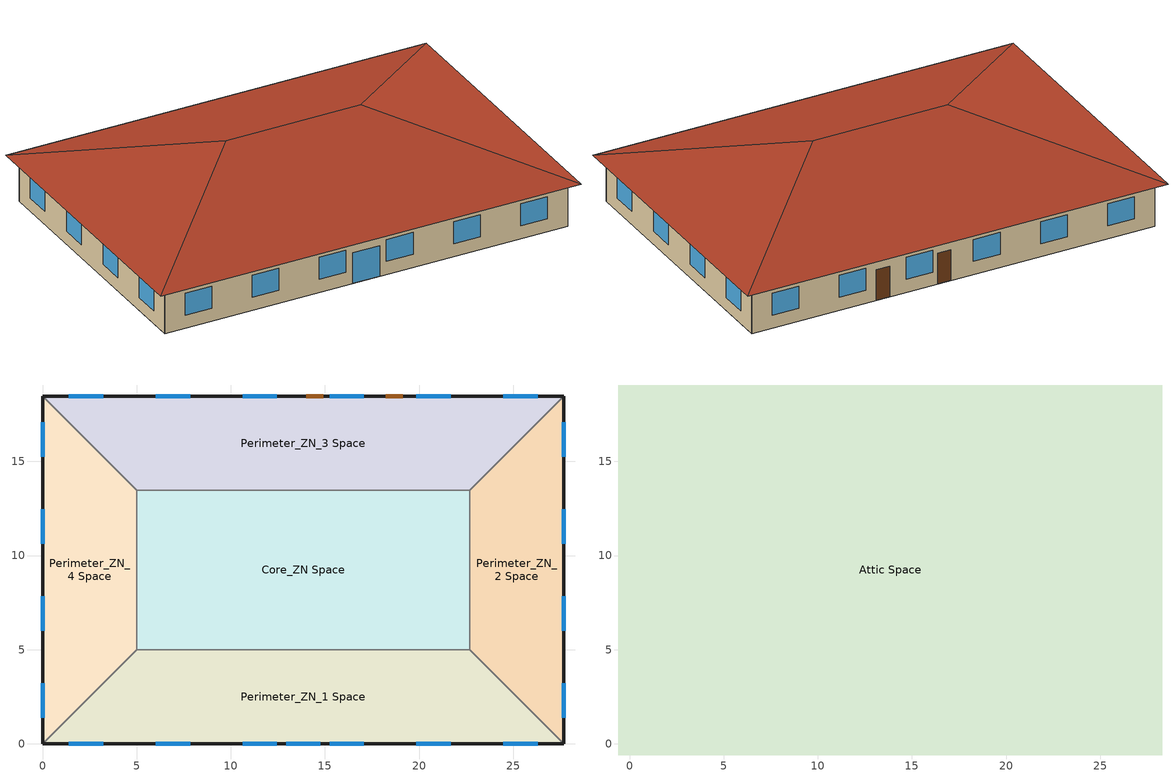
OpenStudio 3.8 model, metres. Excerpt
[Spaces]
Core_ZN Space
 floor adiabatic: 22.69,13.46 22.69,5 5,5 5,13.46 z0
 wall to Perimeter_ZN_1 Space (int_wall): 5,5 22.69,5 z0:3.05
 wall to Perimeter_ZN_2 Space (int_wall): 22.69,5 22.69,13.46 z0:3.05
 wall to Perimeter_ZN_3 Space (int_wall): 22.69,13.46 5,13.46 z0:3.05
 wall to Perimeter_ZN_4 Space (int_wall): 5,13.46 5,5 z0:3.05
Perimeter_ZN_1 Space
 floor ground: 22.69,5 27.69,0 0,0 5,5 z0
 wall outside (nonres_ext_wall): 0,0 27.69,0 z0:3.05
 wall to Perimeter_ZN_4 Space (int_wall): 5,5 0,0 z0:3.05
 wall to Perimeter_ZN_2 Space (int_wall): 27.69,0 22.69,5 z0:3.05
 window (Window_U_0.36_SHGC_0.38): 1.39,0 3.22,0 / 6.01,0 7.84,0 / 10.62,0 12.45,0 / 15.24,0 17.07,0 / 19.85,0 21.68,0 / 24.47,0 26.3,0 z0.9:2.42; 12.93,0 14.76,0 z0:2.13
Perimeter_ZN_2 Space
 floor ground: 27.69,18.46 27.69,0 22.69,5 22.69,13.46 z0
 wall outside (nonres_ext_wall): 27.69,0 27.69,18.46 z0:3.05
 wall to Perimeter_ZN_3 Space (int_wall): 27.69,18.46 22.69,13.46 z0:3.05
 window (Window_U_0.36_SHGC_0.38): 27.69,15.24 27.69,17.07 / 27.69,10.62 27.69,12.45 / 27.69,6.01 27.69,7.84 / 27.69,1.39 27.69,3.22 z0.9:2.42
Perimeter_ZN_3 Space
 floor ground: 27.69,18.46 22.69,13.46 5,13.46 0,18.46 z0
 wall outside (nonres_ext_wall): 27.69,18.46 0,18.46 z0:3.05
 wall to Perimeter_ZN_4 Space (int_wall): 0,18.46 5,13.46 z0:3.05
 window (Window_U_0.36_SHGC_0.38): 26.3,18.46 24.47,18.46 / 21.68,18.46 19.85,18.46 / 17.07,18.46 15.24,18.46 / 12.45,18.46 10.62,18.46 / 7.84,18.46 6.01,18.46 / 3.22,18.46 1.39,18.46 z0.9:2.42
 door (Swinging Door_con): 14.91,18.46 14,18.46 / 19.13,18.46 18.22,18.46 z0:2.13
Perimeter_ZN_4 Space
 floor ground: 0,18.46 5,13.46 5,5 0,0 z0
 wall outside (nonres_ext_wall): 0,18.46 0,0 z0:3.05
 window (Window_U_0.36_SHGC_0.38): 0,3.22 0,1.39 / 0,7.84 0,6.01 / 0,12.45 0,10.62 / 0,17.07 0,15.24 z0.9:2.42
Attic Space
 floor outside (ext_soffit_floor): -0.6,19.06 0,18.46 0,0 -0.6,-0.6 z3.05; 27.69,0 28.29,-0.6 -0.6,-0.6 0,0 z3.05; 28.29,19.06 28.29,-0.6 27.69,0 27.69,18.46 z3.05; 28.29,19.06 27.69,18.46 0,18.46 -0.6,19.06 z3.05
 floor to Perimeter_ZN_1 Space (nonres_roof_floor): 22.69,5 27.69,0 0,0 5,5 z3.05
 floor to Perimeter_ZN_4 Space (nonres_roof_floor): 0,18.46 5,13.46 5,5 0,0 z3.05
 floor to Perimeter_ZN_2 Space (nonres_roof_floor): 27.69,18.46 27.69,0 22.69,5 22.69,13.46 z3.05
 floor to Core_ZN Space (nonres_roof_floor): 22.69,13.46 22.69,5 5,5 5,13.46 z3.05
 floor to Perimeter_ZN_3 Space (nonres_roof_floor): 27.69,18.46 22.69,13.46 5,13.46 0,18.46 z3.05
 roof outside (AtticRoofDeck): 18.46,9.23,6.33 28.29,19.06,3.05 -0.6,19.06,3.05 9.23,9.23,6.33; 9.23,9.23,6.33 -0.6,19.06,3.05 -0.6,-0.6,3.05; 18.46,9.23,6.33 28.29,-0.6,3.05 28.29,19.06,3.05; 9.23,9.23,6.33 -0.6,-0.6,3.05 28.29,-0.6,3.05 18.46,9.23,6.33
[Site]
Denver-Aurora-Buckley.AFB_CO_USA WMO=724695: Latitude {deg}=39.72; Longitude {deg}=-104.75; Time Zone {hr}=-7; Elevation {m}=1726; Terrain=City
[Building]
OfficeSmall: North Axis {deg}=0
[SizingPeriod:DesignDay] Barometric Pressure {Pa}=82237; Rain Indicator=No; Snow Indicator=No; Day of Month=21; Daylight Saving Time Indicator=No; Humidity Condition Type=Wetbulb; Dry-Bulb Temperature Range Modifier Type=DefaultMultipliers
Name | Maximum Dry-Bulb Temperature {C} | Daily Dry-Bulb Temperature Range {deltaC} | Wind Speed {m/s} | Wind Direction {deg} | Sky Clearness | Month | Day Type | Wetbulb or DewPoint at Maximum Dry-Bulb {C} | Solar Model Indicator | ASHRAE Clear Sky Optical Depth for Beam Irradiance | ASHRAE Clear Sky Optical Depth for Diffuse Irradiance
Denver-Aurora-Buckley.AFB_CO_USA Ann Htg 99.6% Condns DB | -17.9 | 0 | 2.5 | 180 | 0 | 12 | WinterDesignDay | -17.9 | ASHRAEClearSky
Denver-Aurora-Buckley.AFB_CO_USA Ann Clg .4% Condns DB=>MWB | 33.9 | 14.8 | 3.6 | 30 |  | 7 | SummerDesignDay | 15 | ASHRAETau | 0.423 | 2.02
[ClimateZones]
Climate Zone Institution Name 1=ASHRAE; Climate Zone Document Name 1=ANSI/ASHRAE Standard 169; Climate Zone Document Year 1=2006; Climate Zone Institution Name 2=CEC; Climate Zone Document Name 2=California Climate Zone Descriptions; Climate Zone Document Year 2=1995
[Material]
Name | Roughness | Thickness {m} | Conductivity {W/m-K} | Density {kg/m3} | Specific Heat {J/kg-K} | Thermal Absorptance | Solar Absorptance | Visible Absorptance
Std Wood 6inch | MediumSmooth | 0.15 | 0.12 | 540 | 1210 | 0.9 | 0.7 | 0.7
F07 25mm stucco | Smooth | 0.0254 | 0.72 | 1856 | 840 | 0.9 | 0.7 | 0.7
F12 Asphalt shingles | VeryRough | 0.0032 | 0.04 | 1120 | 1260 | 0.9 | 0.7
G01 13mm gypsum board | Smooth | 0.0127 | 0.16 | 800 | 1090 | 0.9 | 0.7 | 0.5
G01 16mm gypsum board | MediumSmooth | 0.0159 | 0.16 | 800 | 1090
G02 16mm plywood | Smooth | 0.0159 | 0.12 | 544 | 1210
[Material:NoMass] Thermal Absorptance=0.9; Solar Absorptance=0.7; Visible Absorptance=0.7
Name | Roughness | Thermal Resistance {m2-K/W}
Opaque Door panel_con | MediumRough | 0.475964
Nonres_Roof_Insulation | MediumSmooth | 8.09839
Nonres_Exterior_Wall_Insulation | MediumSmooth | 3.06942
[WindowMaterial:SimpleGlazingSystem]
Glazing Layer: U-Factor {W/m2-K}=2.04417; Solar Heat Gain Coefficient=0.38; Visible Transmittance=0.418
[Construction]
Swinging Door_con: Opaque Door panel_con
InteriorFurnishings: Std Wood 6inch
AtticRoofDeck: F12 Asphalt shingles, G02 16mm plywood
int_wall: G01 13mm gypsum board, G01 13mm gypsum board
ext_soffit_floor: G02 16mm plywood
nonres_roof_floor: G01 16mm gypsum board, Nonres_Roof_Insulation
nonres_ext_wall: F07 25mm stucco, G01 16mm gypsum board, Nonres_Exterior_Wall_Insulation, G01 16mm gypsum board
Window_U_0.36_SHGC_0.38: Glazing Layer
[ThermalZone] Multiplier=1; Use Ideal Air Loads=No
Name | Thermostat | Primary Daylighting Control | Fraction of Zone Controlled by Primary Daylighting Control | Secondary Daylighting Control
Core_ZN | Core_ZN DualSPSched
Perimeter_ZN_1 | Perimeter_ZN_1 DualSPSched | Perimeter_ZN_1_DaylRefPt1 | 0.0302 | Perimeter_ZN_1_DaylRefPt2
Perimeter_ZN_2 | Perimeter_ZN_2 DualSPSched | Perimeter_ZN_2_DaylRefPt1 | 0.0302 | Perimeter_ZN_2_DaylRefPt2
Perimeter_ZN_3 | Perimeter_ZN_3 DualSPSched | Perimeter_ZN_3_DaylRefPt1 | 0.0302 | Perimeter_ZN_3_DaylRefPt2
Perimeter_ZN_4 | Perimeter_ZN_4 DualSPSched | Perimeter_ZN_4_DaylRefPt1 | 0.0302 | Perimeter_ZN_4_DaylRefPt2
Attic
[Sizing:Zone] Zone Cooling Design Supply Air Temperature Input Method=SupplyAirTemperature; Zone Cooling Design Supply Air Temperature Difference {deltaC}=11.11; Zone Heating Design Supply Air Temperature Input Method=SupplyAirTemperature; Zone Heating Design Supply Air Temperature {C}=40; Zone Heating Design Supply Air Temperature Difference {deltaC}=11.11; Zone Cooling Design Supply Air Humidity Ratio {kg-H2O/kg-air}=0.0085; Zone Heating Design Supply Air Humidity Ratio {kg-H2O/kg-air}=0.008; Cooling Design Air Flow Method=DesignDay; Heating Design Air Flow Method=DesignDay; Account for Dedicated Outdoor Air System=No; Dedicated Outdoor Air System Control Strategy=NeutralSupplyAir; Dedicated Outdoor Air Low Setpoint Temperature for Design {C}=autosize; Dedicated Outdoor Air High Setpoint Temperature for Design {C}=autosize; Zone Cooling Design Supply Air Humidity Ratio Difference {kgWater/kgDryAir}=0.005; Zone Humidification Design Supply Air Humidity Ratio Difference {kgWater/kgDryAir}=0.005
Name | Zone Cooling Design Supply Air Temperature {C} | Cooling Design Air Flow Rate {m3/s} | Cooling Minimum Air Flow {m3/s} | Cooling Minimum Air Flow Fraction | Heating Design Air Flow Rate {m3/s} | Zone Load Sizing Method | Zone Latent Cooling Design Supply Air Humidity Ratio Input Method | Zone Latent Heating Design Supply Air Humidity Ratio Input Method
Core_ZN; Perimeter_ZN_1; Perimeter_ZN_2; Perimeter_ZN_3; Perimeter_ZN_4 | 12.8 | 0 | 0 | 0 | 0
Attic | 14 |  |  |  |  | Sensible Load Only No Latent Load | HumidityRatioDifference | HumidityRatioDifference
[Space]
Name | Thermal Zone | Part of Total Floor Area | Design Specification Outdoor Air Object
Core_ZN Space | Core_ZN | Yes | SZ DSOA Core_ZN
Perimeter_ZN_1 Space | Perimeter_ZN_1 | Yes | SZ DSOA Perimeter_ZN_1
Perimeter_ZN_2 Space | Perimeter_ZN_2 | Yes | SZ DSOA Perimeter_ZN_2
Perimeter_ZN_3 Space | Perimeter_ZN_3 | Yes | SZ DSOA Perimeter_ZN_3
Perimeter_ZN_4 Space | Perimeter_ZN_4 | Yes | SZ DSOA Perimeter_ZN_4
Attic Space | Attic | No
[ThermostatSetpoint:DualSetpoint]
Name | Heating Setpoint Temperature Schedule | Cooling Setpoint Temperature Schedule
Core_ZN DualSPSched; Perimeter_ZN_1 DualSPSched; Perimeter_ZN_3 DualSPSched; Perimeter_ZN_4 DualSPSched | HTGSETP_SCH_NO_OPTIMUM | CLGSETP_SCH_NO_OPTIMUM
Perimeter_ZN_2 DualSPSched | HTGSETP_SCH_NO_OPTIMUM_w_SB | CLGSETP_SCH_NO_OPTIMUM_w_SB
[InternalMass:Definition] Construction=InteriorFurnishings; Design Level Calculation Method=SurfaceArea
Name | Surface Area {m2}
Core_ZN_InternalMass_1 Definition | 299.3148
Perimeter_ZN_1_InternalMass_1 Definition; Perimeter_ZN_3_InternalMass_1 Definition | 226.9
Perimeter_ZN_2_InternalMass_1 Definition; Perimeter_ZN_4_InternalMass_1 Definition | 134.6
[InternalMass] Multiplier=1
Name | Internal Mass Definition | Space or SpaceType
Core_ZN_InternalMass_1 | Core_ZN_InternalMass_1 Definition | Core_ZN Space
Perimeter_ZN_1_InternalMass_1 | Perimeter_ZN_1_InternalMass_1 Definition | Perimeter_ZN_1 Space
Perimeter_ZN_2_InternalMass_1 | Perimeter_ZN_2_InternalMass_1 Definition | Perimeter_ZN_2 Space
Perimeter_ZN_3_InternalMass_1 | Perimeter_ZN_3_InternalMass_1 Definition | Perimeter_ZN_3 Space
Perimeter_ZN_4_InternalMass_1 | Perimeter_ZN_4_InternalMass_1 Definition | Perimeter_ZN_4 Space
[People:Definition] Number of People Calculation Method=Area/Person; Space Floor Area per Person {m2/person}=16.5881; Fraction Radiant=0.3; Enable ASHRAE 55 Comfort Warnings=No; Mean Radiant Temperature Calculation Type=EnclosureAveraged
Core_ZN Definition; Perimeter_ZN_1 Definition; Perimeter_ZN_2 Definition; Perimeter_ZN_3 Definition; Perimeter_ZN_4 Definition
[People] Activity Level Schedule=ACTIVITY_SCH; Multiplier=1
Name | People Definition | Space or SpaceType | Number of People Schedule
Core_ZN | Core_ZN Definition | Core_ZN Space | BLDG_OCC_SCH_wo_SB
Perimeter_ZN_1 | Perimeter_ZN_1 Definition | Perimeter_ZN_1 Space | BLDG_OCC_SCH_wo_SB
Perimeter_ZN_2 | Perimeter_ZN_2 Definition | Perimeter_ZN_2 Space | BLDG_OCC_SCH_w_SB
Perimeter_ZN_3 | Perimeter_ZN_3 Definition | Perimeter_ZN_3 Space | BLDG_OCC_SCH_wo_SB
Perimeter_ZN_4 | Perimeter_ZN_4 Definition | Perimeter_ZN_4 Space | BLDG_OCC_SCH_wo_SB
[Lights:Definition] Design Level Calculation Method=Watts/Area; Watts per Space Floor Area {W/m2}=6.8889; Fraction Radiant=0.7; Fraction Visible=0.2; Return Air Fraction=0; Return Air Fraction Calculated from Plenum Temperature=No
Core_ZN_Lights Definition; Perimeter_ZN_1_Lights Definition; Perimeter_ZN_2_Lights Definition; Perimeter_ZN_3_Lights Definition; Perimeter_ZN_4_Lights Definition
[Lights] Schedule=BLDG_LIGHT_SCH; Fraction Replaceable=1
Name | Lights Definition | Space or SpaceType
Core_ZN_Lights | Core_ZN_Lights Definition | Core_ZN Space
Perimeter_ZN_1_Lights | Perimeter_ZN_1_Lights Definition | Perimeter_ZN_1 Space
Perimeter_ZN_2_Lights | Perimeter_ZN_2_Lights Definition | Perimeter_ZN_2 Space
Perimeter_ZN_3_Lights | Perimeter_ZN_3_Lights Definition | Perimeter_ZN_3 Space
Perimeter_ZN_4_Lights | Perimeter_ZN_4_Lights Definition | Perimeter_ZN_4 Space
[ElectricEquipment:Definition] Design Level Calculation Method=Watts/Area; Watts per Space Floor Area {W/m2}=6.78
Core_ZN_MiscPlug_Equip Definition; Perimeter_ZN_1_MiscPlug_Equip Definition; Perimeter_ZN_2_MiscPlug_Equip Definition; Perimeter_ZN_3_MiscPlug_Equip Definition; Perimeter_ZN_4_MiscPlug_Equip Definition
[ElectricEquipment] Schedule=BLDG_EQUIP_SCH
Name | Electric Equipment Definition | Space or SpaceType
Core_ZN_MiscPlug_Equip | Core_ZN_MiscPlug_Equip Definition | Core_ZN Space
Perimeter_ZN_1_MiscPlug_Equip | Perimeter_ZN_1_MiscPlug_Equip Definition | Perimeter_ZN_1 Space
Perimeter_ZN_2_MiscPlug_Equip | Perimeter_ZN_2_MiscPlug_Equip Definition | Perimeter_ZN_2 Space
Perimeter_ZN_3_MiscPlug_Equip | Perimeter_ZN_3_MiscPlug_Equip Definition | Perimeter_ZN_3 Space
Perimeter_ZN_4_MiscPlug_Equip | Perimeter_ZN_4_MiscPlug_Equip Definition | Perimeter_ZN_4 Space
[Daylighting:Control] Position Z-Coordinate {m}=0.762; Illuminance Setpoint {lux}=377; Lighting Control Type=Continuous/Off; Minimum Input Power Fraction for Continuous Dimming Control=0.2; Minimum Light Output Fraction for Continuous Dimming Control=0.2; Number of Stepped Control Steps=3; Probability Lighting will be Reset When Needed in Manual Stepped Control=1; Maximum Allowable Discomfort Glare Index=22
Name | Space | Position X-Coordinate {m} | Position Y-Coordinate {m} | Phi Rotation Around Z-Axis {deg}
Perimeter_ZN_1_DaylRefPt1 | Perimeter_ZN_1 Space | 9.144 | 1.6337 | 180
Perimeter_ZN_1_DaylRefPt2 | Perimeter_ZN_1 Space | 9.144 | 3.2675 | 180
Perimeter_ZN_2_DaylRefPt1 | Perimeter_ZN_2 Space | 26.0898 | 9.144 | 90
Perimeter_ZN_2_DaylRefPt2 | Perimeter_ZN_2 Space | 24.4561 | 9.144 | 90
Perimeter_ZN_3_DaylRefPt1 | Perimeter_ZN_3 Space | 18.288 | 16.825 | 0
Perimeter_ZN_3_DaylRefPt2 | Perimeter_ZN_3 Space | 18.288 | 15.1925 | 0
Perimeter_ZN_4_DaylRefPt1 | Perimeter_ZN_4 Space | 1.6337 | 9.144 | 270
Perimeter_ZN_4_DaylRefPt2 | Perimeter_ZN_4 Space | 3.2675 | 9.144 | 270
[SpaceInfiltration:DesignFlowRate] Temperature Term Coefficient=0; Velocity Squared Term Coefficient=0
Name | Space or SpaceType | Schedule | Design Flow Rate Calculation Method | Flow per Exterior Surface Area {m3/s-m2} | Constant Term Coefficient | Velocity Term Coefficient | Design Flow Rate {m3/s}
Perimeter_ZN_1_Infiltration | Perimeter_ZN_1 Space | INFIL_QUARTER_ON_SCH | Flow/ExteriorWallArea | 0.00056896 | 0 | 0.224
Perimeter_ZN_1_Door_Infiltration | Perimeter_ZN_1 Space | INFIL_Door_Opening_SCH | Flow/Space |  | 1 | 0 | 0.0764554
Perimeter_ZN_2_Infiltration | Perimeter_ZN_2 Space | INFIL_QUARTER_ON_SCH | Flow/ExteriorWallArea | 0.00056896 | 0 | 0.224
Perimeter_ZN_3_Infiltration | Perimeter_ZN_3 Space | INFIL_QUARTER_ON_SCH | Flow/ExteriorWallArea | 0.00056896 | 0 | 0.224
Perimeter_ZN_4_Infiltration | Perimeter_ZN_4 Space | INFIL_QUARTER_ON_SCH | Flow/ExteriorWallArea | 0.00056896 | 0 | 0.224
Attic_Infiltration | Attic Space | ALWAYS_ON | Flow/Space |  | 1 | 0 | 0.2001
[Exterior:Lights:Definition]
Name | Design Level {W}
Exterior_Lights_a Definition | 50.7
Exterior_Lights_b Definition | 115.1
Exterior_Lights_c Definition | 445.5
[Exterior:Lights] Control Option=AstronomicalClock
Name | Exterior Lights Definition | Schedule
Exterior_Lights_a | Exterior_Lights_a Definition | Exterior_lighting_schedule_a
Exterior_Lights_b | Exterior_Lights_b Definition | Exterior_lighting_schedule_b_2016
Exterior_Lights_c | Exterior_Lights_c Definition | Exterior_lighting_schedule_c_2016
[DesignSpecification:OutdoorAir] Outdoor Air Flow per Floor Area {m3/s-m2}=0.000431773
SZ DSOA Core_ZN; SZ DSOA Perimeter_ZN_1; SZ DSOA Perimeter_ZN_2; SZ DSOA Perimeter_ZN_3; SZ DSOA Perimeter_ZN_4
[AirTerminal:SingleDuct:ConstantVolume:NoReheat] Availability Schedule=ALWAYS_ON; Maximum Air Flow Rate {m3/s}=autosize
Core_ZN Direct Air; Perimeter_ZN_1 Direct Air; Perimeter_ZN_2 Direct Air; Perimeter_ZN_3 Direct Air; Perimeter_ZN_4 Direct Air
[EnergyManagementSystem:Sensor]
Name | Output Variable or Output Meter Index Key | Output Variable or Output Meter
ActualOccupancy | Binary Occupancy | Schedule Value
Core_ZN_LSr | Core_ZN | Zone Lights Electricity Rate
Core_ZN_Occ_Sensor | Core_ZN | People Occupant Count
Perimeter_ZN_1_LSr | Perimeter_ZN_1 | Zone Lights Electricity Rate
Perimeter_ZN_1_Occ_Sensor | Perimeter_ZN_1 | People Occupant Count
Perimeter_ZN_2_LSr | Perimeter_ZN_2 | Zone Lights Electricity Rate
Perimeter_ZN_2_Occ_Sensor | Perimeter_ZN_2 | People Occupant Count
Perimeter_ZN_3_LSr | Perimeter_ZN_3 | Zone Lights Electricity Rate
Perimeter_ZN_3_Occ_Sensor | Perimeter_ZN_3 | People Occupant Count
Perimeter_ZN_4_LSr | Perimeter_ZN_4 | Zone Lights Electricity Rate
Perimeter_ZN_4_Occ_Sensor | Perimeter_ZN_4 | People Occupant Count
[EnergyManagementSystem:Actuator] Actuated Component Type=Lights; Actuated Component Control Type=Electricity Rate
Name | Actuated Component
Core_ZN_Light_Actuator | Core_ZN_Lights
Perimeter_ZN_1_Light_Actuator | Perimeter_ZN_1_Lights
Perimeter_ZN_2_Light_Actuator | Perimeter_ZN_2_Lights
Perimeter_ZN_3_Light_Actuator | Perimeter_ZN_3_Lights
Perimeter_ZN_4_Light_Actuator | Perimeter_ZN_4_Lights
[EnergyManagementSystem:InternalVariable] Internal Data Type=Zone Floor Area
Name | Internal Data Index Key
Core_ZN_Area | Core_ZN
Perimeter_ZN_1_Area | Perimeter_ZN_1
Perimeter_ZN_2_Area | Perimeter_ZN_2
Perimeter_ZN_3_Area | Perimeter_ZN_3
Perimeter_ZN_4_Area | Perimeter_ZN_4
[EnergyManagementSystem:ProgramCallingManager]
SET_Core_ZN_Light_EMS_Program_Prog_Manager: BeginTimestepBeforePredictor; SET_Core_ZN_Light_EMS_Program
SET_Perimeter_ZN_1_Light_EMS_Program_Prog_Manager: BeginTimestepBeforePredictor; SET_Perimeter_ZN_1_Light_EMS_Program
SET_Perimeter_ZN_2_Light_EMS_Program_Prog_Manager: BeginTimestepBeforePredictor; SET_Perimeter_ZN_2_Light_EMS_Program
SET_Perimeter_ZN_3_Light_EMS_Program_Prog_Manager: BeginTimestepBeforePredictor; SET_Perimeter_ZN_3_Light_EMS_Program
SET_Perimeter_ZN_4_Light_EMS_Program_Prog_Manager: BeginTimestepBeforePredictor; SET_Perimeter_ZN_4_Light_EMS_Program
[EnergyManagementSystem:Program]
SET_Core_ZN_Light_EMS_Program: SET Core_ZN_LSr_IP=0.093*Core_ZN_LSr/Core_ZN_Area; IF (Core_ZN_Occ_Sensor <= 0) && (Core_ZN_LSr_IP >= 0.02); SET Core_ZN_Light_Actuator = 0.02*Core_ZN_Area/0.09290304; ELSE; SET Core_ZN_Light_Actuator = NULL; ENDIF
SET_Perimeter_ZN_1_Light_EMS_Program: SET Perimeter_ZN_1_LSr_IP=0.093*Perimeter_ZN_1_LSr/Perimeter_ZN_1_Area; IF (Perimeter_ZN_1_Occ_Sensor <= 0) && (Perimeter_ZN_1_LSr_IP >= 0.02); SET Perimeter_ZN_1_Light_Actuator = 0.02*Perimeter_ZN_1_Area/0.09290304; ELSE; SET Perimeter_ZN_1_Light_Actuator = NULL; ENDIF
SET_Perimeter_ZN_2_Light_EMS_Program: SET Perimeter_ZN_2_LSr_IP=0.093*Perimeter_ZN_2_LSr/Perimeter_ZN_2_Area; IF (Perimeter_ZN_2_Occ_Sensor <= 0) && (Perimeter_ZN_2_LSr_IP >= 0.02); IF (ActualOccupancy <= 0); SET Perimeter_ZN_2_Light_Actuator = 0.02*Perimeter_ZN_2_Area/0.09290304; ELSE; SET Perimeter_ZN_2_Light_Actuator = NULL; ENDIF; ELSE; SET Perimeter_ZN_2_Light_Actuator = NULL; ENDIF
SET_Perimeter_ZN_3_Light_EMS_Program: SET Perimeter_ZN_3_LSr_IP=0.093*Perimeter_ZN_3_LSr/Perimeter_ZN_3_Area; IF (Perimeter_ZN_3_Occ_Sensor <= 0) && (Perimeter_ZN_3_LSr_IP >= 0.02); SET Perimeter_ZN_3_Light_Actuator = 0.02*Perimeter_ZN_3_Area/0.09290304; ELSE; SET Perimeter_ZN_3_Light_Actuator = NULL; ENDIF
SET_Perimeter_ZN_4_Light_EMS_Program: SET Perimeter_ZN_4_LSr_IP=0.093*Perimeter_ZN_4_LSr/Perimeter_ZN_4_Area; IF (Perimeter_ZN_4_Occ_Sensor <= 0) && (Perimeter_ZN_4_LSr_IP >= 0.02); SET Perimeter_ZN_4_Light_Actuator = 0.02*Perimeter_ZN_4_Area/0.09290304; ELSE; SET Perimeter_ZN_4_Light_Actuator = NULL; ENDIF
[Schedule:Compact]
BLDG_LIGHT_SCH: Through: 12/31, For: Weekdays, Until: 5:00, 0.18, Until: 6:00, 0.23, Until: 7:00, 0.178641, Until: 8:00, 0.326215, Until: 12:00, 0.699031, Until: 13:00, 0.621361, Until: 17:00, 0.699031, Until: 18:00, 0.473788, Until: 20:00, 0.326215, Until: 22:00, 0.248544, Until: 23:00, 0.178641, Until: 24:00, 0.18, For: Weekends, Until: 24:00, 0.18, For: Holiday, Until: 24:00, 0.18, For: WinterDesignDay, Until: 24:00, 0, For: SummerDesignDay, Until: 24:00, 1, For: CustomDay1, Until: 24:00, 0, For: CustomDay2, Until: 24:00, 0
BLDG_EQUIP_SCH: Through: 12/31, For: WeekDays, Until: 6:00, 0.409478, Until: 8:00, 0.479753, Until: 12:00, 0.959505, Until: 13:00, 0.901935, Until: 17:00, 0.959505, Until: 18:00, 0.479753, Until: 23:00, 0.191901, Until: 24:00, 0.163791, For: Weekends, Until: 24:00, 0.163791, For: Holiday, Until: 24:00, 0.163791, For: WinterDesignDay, Until: 24:00, 0, For: SummerDesignDay, Until: 24:00, 1, For: CustomDay1, Until: 24:00, 0, For: CustomDay2, Until: 24:00, 0
BLDG_OCC_SCH_w_SB: Through: 12/31, For: Weekdays, Until: 01:00, 0, Until: 02:00, 0, Until: 03:00, 0, Until: 04:00, 0, Until: 05:00, 0, Until: 06:00, 0, Until: 07:00, 0.11, Until: 08:00, 0.21, Until: 09:00, 1, Until: 10:00, 1, Until: 11:00, 0, Until: 12:00, 1, Until: 13:00, 0, Until: 14:00, 1, Until: 15:00, 0, Until: 16:00, 1, Until: 17:00, 1, Until: 18:00, 0.32, Until: 19:00, 0.11, Until: 20:00, 0.11, Until: 21:00, 0.11, Until: 22:00, 0.11, Until: 23:00, 0.05, Until: 24:00, 0, For: Weekends, Until: 01:00, 0, Until: 02:00, 0, Until: 03:00, 0, Until: 04:00, 0, Until: 05:00, 0, Until: 06:00, 0, Until: 07:00, 0, Until: 08:00, 0, Until: 09:00, 0, Until: 10:00, 0, Until: 11:00, 0, Until: 12:00, 0, Until: 13:00, 0, Until: 14:00, 0, Until: 15:00, 0, Until: 16:00, 0, Until: 17:00, 0, Until: 18:00, 0, Until: 19:00, 0, Until: 20:00, 0, Until: 21:00, 0, Until: 22:00, 0, Until: 23:00, 0, Until: 24:00, 0, For: Holiday, Until: 24:00, 0, For: WinterDesignDay, Until: 24:00, 0, For: SummerDesignDay, Until: 24:00, 1, For: CustomDay1, Until: 24:00, 0, For: CustomDay2, Until: 24:00, 0
BLDG_OCC_SCH_wo_SB: Through: 12/31, For: Weekdays, Until: 01:00, 0, Until: 02:00, 0, Until: 03:00, 0, Until: 04:00, 0, Until: 05:00, 0, Until: 06:00, 0, Until: 07:00, 0.11, Until: 08:00, 0.21, Until: 09:00, 1, Until: 10:00, 1, Until: 11:00, 1, Until: 12:00, 1, Until: 13:00, 0.610395, Until: 14:00, 1, Until: 15:00, 1, Until: 16:00, 1, Until: 17:00, 1, Until: 18:00, 0.32, Until: 19:00, 0.11, Until: 20:00, 0.11, Until: 21:00, 0.11, Until: 22:00, 0.11, Until: 23:00, 0.05, Until: 24:00, 0, For: Weekends, Until: 01:00, 0, Until: 02:00, 0, Until: 03:00, 0, Until: 04:00, 0, Until: 05:00, 0, Until: 06:00, 0, Until: 07:00, 0, Until: 08:00, 0, Until: 09:00, 0, Until: 10:00, 0, Until: 11:00, 0, Until: 12:00, 0, Until: 13:00, 0, Until: 14:00, 0, Until: 15:00, 0, Until: 16:00, 0, Until: 17:00, 0, Until: 18:00, 0, Until: 19:00, 0, Until: 20:00, 0, Until: 21:00, 0, Until: 22:00, 0, Until: 23:00, 0, Until: 24:00, 0, For: Holiday, Until: 24:00, 0, For: WinterDesignDay, Until: 24:00, 0, For: SummerDesignDay, Until: 24:00, 1, For: CustomDay1, Until: 24:00, 0, For: CustomDay2, Until: 24:00, 0
Binary Occupancy: Through: 12/31, For: Weekdays, Until: 01:00, 0, Until: 02:00, 0, Until: 03:00, 0, Until: 04:00, 0, Until: 05:00, 0, Until: 06:00, 0, Until: 07:00, 1, Until: 08:00, 1, Until: 09:00, 1, Until: 10:00, 1, Until: 11:00, 1, Until: 12:00, 1, Until: 13:00, 1, Until: 14:00, 1, Until: 15:00, 1, Until: 16:00, 1, Until: 17:00, 1, Until: 18:00, 1, Until: 19:00, 1, Until: 20:00, 1, Until: 21:00, 1, Until: 22:00, 1, Until: 23:00, 1, Until: 24:00, 0, For: Weekends, Until: 01:00, 0, Until: 02:00, 0, Until: 03:00, 0, Until: 04:00, 0, Until: 05:00, 0, Until: 06:00, 0, Until: 07:00, 0, Until: 08:00, 0, Until: 09:00, 0, Until: 10:00, 0, Until: 11:00, 0, Until: 12:00, 0, Until: 13:00, 0, Until: 14:00, 0, Until: 15:00, 0, Until: 16:00, 0, Until: 17:00, 0, Until: 18:00, 0, Until: 19:00, 0, Until: 20:00, 0, Until: 21:00, 0, Until: 22:00, 0, Until: 23:00, 0, Until: 24:00, 0, For: Holiday, Until: 24:00, 0, For: WinterDesignDay, Until: 24:00, 0, For: SummerDesignDay, Until: 24:00, 1, For: CustomDay1, Until: 24:00, 0, For: CustomDay2, Until: 24:00, 0
INFIL_QUARTER_ON_SCH: Through: 12/31, For: Weekdays SummerDesignDay, Until: 07:00, 1, Until: 19:00, 0.25, Until: 24:00, 1, For: Saturday WinterDesignDay, Until: 07:00, 1, Until: 18:00, 0.25, Until: 24:00, 1, For: Sunday Holidays AllOtherDays, Until: 24:00, 1
INFIL_Door_Opening_SCH: Through: 12/31, For: Weekdays, Until: 06:00, 0, Until: 07:00, 0.131, Until: 08:00, 1, Until: 12:00, 0.131, Until: 13:00, 1, Until: 17:00, 0.131, Until: 18:00, 1, Until: 19:00, 0.131, Until: 24:00, 0, For: Saturday Sunday Holidays AllOtherDays, Until: 24:00, 0
ALWAYS_ON: Through: 12/31, For: AllDays, Until: 24:00, 1
HTGSETP_SCH_NO_OPTIMUM: Through: 12/31, For: WeekDays, Until: 6:00, 15.56, Until: 7:00, 21.11, Until: 19:00, 21.11, Until: 24:00, 15.56, For: Weekends, Until: 24:00, 15.56, For: Holiday, Until: 24:00, 15.56, For: WinterDesignDay, Until: 24:00, 21.11, For: SummerDesignDay, Until: 24:00, 15.56, For: CustomDay1, Until: 24:00, 15.56, For: CustomDay2, Until: 24:00, 15.56
HTGSETP_SCH_NO_OPTIMUM_w_SB: Through: 12/31, For: Weekdays, Until: 01:00, 15.56, Until: 02:00, 15.56, Until: 03:00, 15.56, Until: 04:00, 15.56, Until: 05:00, 15.56, Until: 06:00, 15.56, Until: 07:00, 21.11, Until: 08:00, 21.11, Until: 09:00, 21.11, Until: 10:00, 21.11, Until: 11:00, 20.5544, Until: 12:00, 21.11, Until: 13:00, 20.5544, Until: 14:00, 21.11, Until: 15:00, 20.5544, Until: 16:00, 21.11, Until: 17:00, 21.11, Until: 18:00, 21.11, Until: 19:00, 21.11, Until: 20:00, 15.56, Until: 21:00, 15.56, Until: 22:00, 15.56, Until: 23:00, 15.56, Until: 24:00, 15.56, For: Weekends, Until: 01:00, 15.56, Until: 02:00, 15.56, Until: 03:00, 15.56, Until: 04:00, 15.56, Until: 05:00, 15.56, Until: 06:00, 15.56, Until: 07:00, 15.56, Until: 08:00, 15.56, Until: 09:00, 15.56, Until: 10:00, 15.56, Until: 11:00, 15.56, Until: 12:00, 15.56, Until: 13:00, 15.56, Until: 14:00, 15.56, Until: 15:00, 15.56, Until: 16:00, 15.56, Until: 17:00, 15.56, Until: 18:00, 15.56, Until: 19:00, 15.56, Until: 20:00, 15.56, Until: 21:00, 15.56, Until: 22:00, 15.56, Until: 23:00, 15.56, Until: 24:00, 15.56, For: Holiday, Until: 24:00, 15.56, For: WinterDesignDay, Until: 24:00, 21.11, For: SummerDesignDay, Until: 24:00, 15.56, For: CustomDay1, Until: 24:00, 15.56, For: CustomDay2, Until: 24:00, 15.56
CLGSETP_SCH_NO_OPTIMUM: Through: 12/31, For: WeekDays, Until: 6:00, 29.44, Until: 7:00, 23.89, Until: 18:00, 23.89, Until: 24:00, 29.44, For: Weekends, Until: 24:00, 29.44, For: Holiday, Until: 24:00, 29.44, For: WinterDesignDay, Until: 24:00, 29.44, For: SummerDesignDay, Until: 24:00, 23.89, For: CustomDay1, Until: 24:00, 29.44, For: CustomDay2, Until: 24:00, 29.44
CLGSETP_SCH_NO_OPTIMUM_w_SB: Through: 12/31, For: Weekdays, Until: 01:00, 29.44, Until: 02:00, 29.44, Until: 03:00, 29.44, Until: 04:00, 29.44, Until: 05:00, 29.44, Until: 06:00, 29.44, Until: 07:00, 23.89, Until: 08:00, 23.89, Until: 09:00, 23.89, Until: 10:00, 23.89, Until: 11:00, 24.4456, Until: 12:00, 23.89, Until: 13:00, 24.4456, Until: 14:00, 23.89, Until: 15:00, 24.4456, Until: 16:00, 23.89, Until: 17:00, 23.89, Until: 18:00, 23.89, Until: 19:00, 29.44, Until: 20:00, 29.44, Until: 21:00, 29.44, Until: 22:00, 29.44, Until: 23:00, 29.44, Until: 24:00, 29.44, For: Weekends, Until: 01:00, 29.44, Until: 02:00, 29.44, Until: 03:00, 29.44, Until: 04:00, 29.44, Until: 05:00, 29.44, Until: 06:00, 29.44, Until: 07:00, 29.44, Until: 08:00, 29.44, Until: 09:00, 29.44, Until: 10:00, 29.44, Until: 11:00, 29.44, Until: 12:00, 29.44, Until: 13:00, 29.44, Until: 14:00, 29.44, Until: 15:00, 29.44, Until: 16:00, 29.44, Until: 17:00, 29.44, Until: 18:00, 29.44, Until: 19:00, 29.44, Until: 20:00, 29.44, Until: 21:00, 29.44, Until: 22:00, 29.44, Until: 23:00, 29.44, Until: 24:00, 29.44, For: Holiday, Until: 24:00, 29.44, For: WinterDesignDay, Until: 24:00, 29.44, For: SummerDesignDay, Until: 24:00, 23.89, For: CustomDay1, Until: 24:00, 29.44, For: CustomDay2, Until: 24:00, 29.44
ACTIVITY_SCH: Through: 12/31, For: AllDays, Until: 24:00, 120
Exterior_lighting_schedule_a: Through:12/31, For:AllDays, Until: 06:00, 0, Until: 24:00, 1
Exterior_lighting_schedule_b_2016: Through:12/31, For:AllDays, Until: 06:00, 0.5, Until: 24:00, 1
Exterior_lighting_schedule_c_2016: Through:12/31, For:AllDays, Until: 06:00, 0.5, Until: 19:00, 1, Until: 24:00, 0.5
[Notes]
Contains x3 is_229_compliance_parameter
